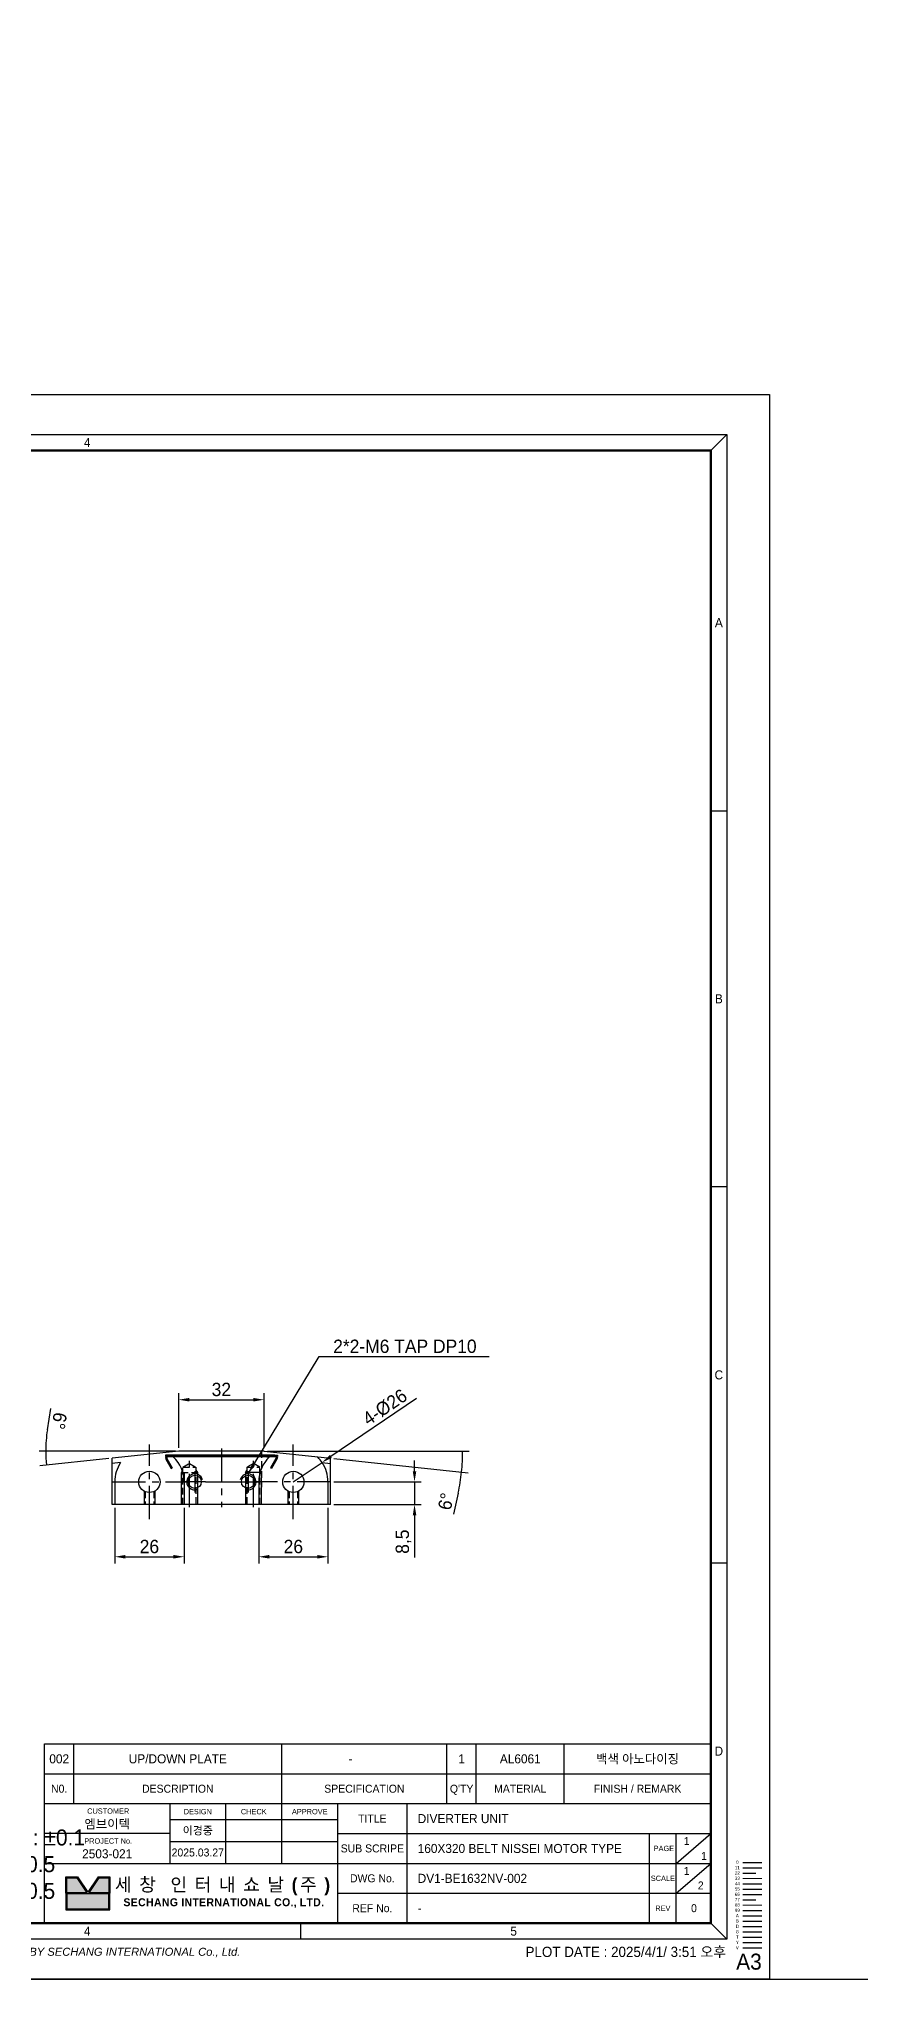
# Model space of a CAD drawing. Header units: inches. Extents: x 0 to 23821, y 0 to 11279.
# Drawn here: x 18046 to 18354, y 4213 to 4941 of the extents above; entities that cross this region are included whole.
import ezdxf
from ezdxf.enums import TextEntityAlignment as Align

# ---------------------------------------------------------------- set-up
doc = ezdxf.new("R2010")
doc.units = ezdxf.units.IN
doc.header["$LTSCALE"] = 10
doc.header["$MEASUREMENT"] = 0
for name, pattern in [('CENTER', [2, 1.25, -0.25, 0.25, -0.25]), ('HIDDEN', [0.375, 0.25, -0.125]), ('PHANTOM', [2.5, 1.25, -0.25, 0.25, -0.25, 0.25, -0.25])]:
    doc.linetypes.add(name, pattern=pattern)
doc.layers.get('Defpoints').update_dxf_attribs({"color": 8})
for name, color, linetype in [('11', 1, 'CENTER'), ('22', 2, 'HIDDEN'), ('44', 4, 'Continuous'), ('55', 5, 'Continuous'), ('66', 6, 'PHANTOM'), ('77', 40, 'HIDDEN'), ('99', 181, 'Continuous'), ('A', 8, 'Continuous'), ('B', 123, 'Continuous'), ('D', 3, 'Continuous'), ('G', 231, 'Continuous'), ('T', 3, 'Continuous'), ('V', 1, 'Continuous'), ('Y', 60, 'Continuous')]:
    doc.layers.add(name, color=color, linetype=linetype)
doc.layers.add('33', color=3, linetype='PHANTOM', lineweight=9)
doc.layers.add('88', color=35, linetype='Continuous', lineweight=5)
doc.styles.add('SCI', font='')
doc.styles.get('SCI').set_extended_font_data('Gulim')
doc.dimstyles.new('SCH', dxfattribs={"dimtxt": 2.5, "dimasz": 2, "dimexe": 1.25, "dimexo": 0.625, "dimtad": 1, "dimdec": 8, "dimtxsty": 'SCI', "dimcen": 2.5, "dimclrd": 4, "dimclre": 4, "dimclrt": 7, "dimadec": 8, "dimazin": 2, "dimtfac": 1, "dimtdec": 8, "dimtmove": 0, "dimatfit": 3, "dimfxl": 1, "dimarcsym": 0})

# ---------------------------------------------------------------- blocks, each defined once
blk = doc.blocks.new('*D1244')
at = {"color": 4, "lineweight": -2, "transparency": 16777216}
for p, q in [((18186.82, 4403.88), (18186.82, 4407.88)), ((18156.59, 4399.88), (18189.32, 4399.88)), ((18186.82, 4399.88), (18186.82, 4391.38)), ((18156.59, 4391.38), (18189.32, 4391.38)), ((18186.82, 4387.38), (18186.82, 4371.54))]:
    blk.add_line(p, q, dxfattribs=at)
at = {"color": 4, "transparency": 16777216}
for points in [[(18186.16, 4403.88), (18187.49, 4403.88), (18186.82, 4399.88)], [(18186.16, 4387.38), (18187.49, 4387.38), (18186.82, 4391.38)]]:
    blk.add_solid(points, dxfattribs=at)
at = {"layer": 'Defpoints', "color": 0, "transparency": 16777216}
for p in [(18155.34, 4399.88), (18155.34, 4391.38), (18186.82, 4391.38)]:
    blk.add_point(p, dxfattribs=at)
at = {"color": 7, "transparency": 16777216, "insert": (18182.7, 4377.46), "char_height": 5, "attachment_point": 5, "rotation": 90, "style": 'SCI'}
blk.add_mtext('8,5', dxfattribs=at)
blk = doc.blocks.new('*D1245')
at = {"color": 4, "lineweight": -2, "transparency": 16777216}
for p, q in [((18098.34, 4412.63), (18098.34, 4433.18)), ((18102.34, 4430.68), (18126.34, 4430.68)), ((18130.34, 4412.63), (18130.34, 4433.18))]:
    blk.add_line(p, q, dxfattribs=at)
at = {"color": 4, "transparency": 16777216}
for points in [[(18102.34, 4431.34), (18102.34, 4430.01), (18098.34, 4430.68)], [(18126.34, 4431.34), (18126.34, 4430.01), (18130.34, 4430.68)]]:
    blk.add_solid(points, dxfattribs=at)
at = {"layer": 'Defpoints', "color": 0, "transparency": 16777216}
for p in [(18130.34, 4430.68), (18098.34, 4411.38), (18130.34, 4411.38)]:
    blk.add_point(p, dxfattribs=at)
at = {"color": 7, "transparency": 16777216, "insert": (18114.34, 4434.49), "char_height": 5, "attachment_point": 5, "style": 'SCI'}
blk.add_mtext('32', dxfattribs=at)
blk = doc.blocks.new('*D1246')
at = {"color": 4, "lineweight": -2, "transparency": 16777216}
for p, q in [((18131.59, 4411.38), (18207.37, 4411.38)), ((18156.59, 4408.63), (18206.94, 4403.33)), ((18203.2, 4395.69), (18201.49, 4387.79))]:
    blk.add_line(p, q, dxfattribs=at)
for start, end in [(354, 0), (347.8464, 354)]:
    blk.add_arc((18130.34, 4411.38), 74.52, start, end, dxfattribs=at)
at = {"layer": 'Defpoints', "color": 0, "transparency": 16777216}
for p in [(18098.34, 4411.38), (18130.34, 4411.38), (18130.34, 4411.38), (18155.34, 4408.76), (18204.82, 4408.78)]:
    blk.add_point(p, dxfattribs=at)
at = {"color": 7, "transparency": 16777216, "insert": (18198.62, 4392.54), "char_height": 5, "attachment_point": 5, "rotation": 77.8464, "style": 'SCI'}
blk.add_mtext('6°', dxfattribs=at)
blk = doc.blocks.new('*D1247')
at = {"color": 4, "lineweight": -2, "transparency": 16777216}
for p, q in [((18049.06, 4419.36), (18050.36, 4427.34)), ((18097.09, 4411.38), (18045.92, 4411.38)), ((18072.1, 4408.63), (18046.21, 4405.9))]:
    blk.add_line(p, q, dxfattribs=at)
for start, end in [(170.80811, 180), (180, 186)]:
    blk.add_arc((18098.34, 4411.38), 49.92, start, end, dxfattribs=at)
at = {"layer": 'Defpoints', "color": 0, "transparency": 16777216}
for p in [(18048.54, 4407.9), (18073.34, 4408.76), (18098.34, 4411.38), (18098.34, 4411.38), (18130.34, 4411.38)]:
    blk.add_point(p, dxfattribs=at)
at = {"color": 7, "transparency": 16777216, "insert": (18053.47, 4422.74), "char_height": 5, "attachment_point": 5, "rotation": 260.80811, "style": 'SCI'}
blk.add_mtext('6°', dxfattribs=at)
blk = doc.blocks.new('*D1248')
at = {"color": 4, "lineweight": -2, "transparency": 16777216}
for p, q in [((18187.54, 4431.08), (18155.43, 4409.4)), ((18141.34, 4399.88), (18152.12, 4407.16))]:
    blk.add_line(p, q, dxfattribs=at)
blk.add_arc((18141.34, 4399.88), 13, 33.66657, 45.0533, dxfattribs=at)
at = {"color": 4, "transparency": 16777216}
blk.add_solid([(18155.06, 4409.95), (18155.8, 4408.85), (18152.12, 4407.16)], dxfattribs=at)
at = {"layer": 'Defpoints', "color": 0, "transparency": 16777216}
for p in [(18152.12, 4407.16), (18141.34, 4399.88)]:
    blk.add_point(p, dxfattribs=at)
at = {"color": 7, "transparency": 16777216, "insert": (18175.7, 4427.85), "char_height": 5, "attachment_point": 5, "rotation": 34.03488, "style": 'SCI'}
blk.add_mtext('4-%%C26', dxfattribs=at)
blk = doc.blocks.new('*D1249')
at = {"color": 4, "lineweight": -2, "transparency": 16777216}
for p, q in [((18074.34, 4390.13), (18074.34, 4369.31)), ((18100.34, 4390.13), (18100.34, 4369.31)), ((18078.34, 4371.81), (18096.34, 4371.81))]:
    blk.add_line(p, q, dxfattribs=at)
at = {"color": 4, "transparency": 16777216}
for points in [[(18078.34, 4372.48), (18078.34, 4371.14), (18074.34, 4371.81)], [(18096.34, 4372.48), (18096.34, 4371.14), (18100.34, 4371.81)]]:
    blk.add_solid(points, dxfattribs=at)
at = {"layer": 'Defpoints', "color": 0, "transparency": 16777216}
for p in [(18074.34, 4391.38), (18100.34, 4391.38), (18100.34, 4371.81)]:
    blk.add_point(p, dxfattribs=at)
at = {"color": 7, "transparency": 16777216, "insert": (18087.34, 4375.62), "char_height": 5, "attachment_point": 5, "style": 'SCI'}
blk.add_mtext('26', dxfattribs=at)
blk = doc.blocks.new('*D1250')
at = {"color": 4, "lineweight": -2, "transparency": 16777216}
for p, q in [((18128.34, 4390.13), (18128.34, 4369.31)), ((18154.34, 4390.13), (18154.34, 4369.31)), ((18132.34, 4371.81), (18150.34, 4371.81))]:
    blk.add_line(p, q, dxfattribs=at)
at = {"color": 4, "transparency": 16777216}
for points in [[(18132.34, 4372.48), (18132.34, 4371.14), (18128.34, 4371.81)], [(18150.34, 4372.48), (18150.34, 4371.14), (18154.34, 4371.81)]]:
    blk.add_solid(points, dxfattribs=at)
at = {"layer": 'Defpoints', "color": 0, "transparency": 16777216}
for p in [(18128.34, 4391.38), (18154.34, 4391.38), (18154.34, 4371.81)]:
    blk.add_point(p, dxfattribs=at)
at = {"color": 7, "transparency": 16777216, "insert": (18141.34, 4375.62), "char_height": 5, "attachment_point": 5, "style": 'SCI'}
blk.add_mtext('26', dxfattribs=at)
blk = doc.blocks.new('A$C82e70aa9')
h = blk.add_hatch(color=5)
h.dxf.hatch_style = 1
h.paths.add_polyline_path([(290.08, -278.01), (288.21, -278.01), (288.21, -280.8), (291.94, -280.8)])
h.paths.add_polyline_path([(296.06, -278.01), (294.19, -278.01), (292.33, -280.8), (296.06, -280.8)])
h.paths.add_polyline_path([(296.06, -281), (288.21, -281), (288.21, -283.79), (296.06, -283.79)])
at = {"color": 2}
for p, q in [((12, -7.5), (15, -10.5)), ((92, -7.5), (92, -10.5)), ((92, -10), (92, -7.5)), ((172, -7.5), (172, -10.5)), ((252, -7.5), (252, -10.5)), ((412, -7.5), (409, -10.5)), ((15, -286.5), (12, -289.5)), ((92, -286.5), (92, -289.5)), ((172, -286.5), (172, -289.5)), ((252, -286.5), (252, -289.5)), ((332, -286.5), (332, -289.5)), ((409, -286.5), (412, -289.5))]:
    blk.add_line(p, q, dxfattribs=at)
at = {"color": 40}
for p, q in [((47, -18.5), (47, -10.5)), ((92, -18.5), (92, -10.5))]:
    blk.add_line(p, q, dxfattribs=at)
at = {"color": 3}
blk.add_line((304, -10.5), (409, -10.5), dxfattribs=at)
for p, q in [((12, -78), (15, -78)), ((409, -78), (412, -78)), ((15, -148.5), (12, -148.5)), ((412, -148.5), (409, -148.5)), ((15, -219), (12, -219)), ((412, -219), (409, -219)), ((284, -252.9), (409, -252.9)), ((284, -286.5), (284, -252.9)), ((409, -252.9), (409, -286.5)), ((284, -258.5), (409, -258.5)), ((284, -264.1), (409, -264.1)), ((307.5, -264.1), (307.5, -275.3)), ((318, -275.3), (318, -264.1)), ((328.5, -275.3), (328.5, -264.1)), ((339, -286.5), (339, -264.1)), ((307.5, -267.1), (339, -267.1)), ((397.5, -286.5), (397.5, -269.7)), ((402.5, -275.3), (409, -269.7)), ((402.5, -286.5), (402.5, -269.7)), ((284, -275.3), (409, -275.3)), ((402.5, -280.9), (409, -275.3)), ((414.97, -275.13), (418.57, -275.13)), ((288, -280.9), (288, -277.8)), ((288, -277.8), (290.19, -277.8)), ((288.21, -280.8), (288.21, -278.01)), ((288.21, -278.01), (290.08, -278.01)), ((290.08, -278.01), (291.94, -280.8)), ((290.19, -277.8), (292.13, -280.71)), ((294.08, -277.8), (292.13, -280.71)), ((294.19, -278.01), (292.33, -280.8)), ((294.08, -277.8), (296.27, -277.8)), ((294.19, -278.01), (296.06, -278.01)), ((296.06, -278.01), (296.06, -280.8)), ((296.27, -277.8), (296.27, -280.9)), ((288, -280.9), (288, -284)), ((291.94, -280.8), (288.21, -280.8)), ((296.06, -281), (288.21, -281)), ((288.21, -281), (288.21, -283.79)), ((296.06, -280.8), (292.33, -280.8)), ((296.06, -283.79), (296.06, -281)), ((296.27, -284), (296.27, -280.9)), ((284, -286.5), (409, -286.5)), ((288, -284), (296.27, -284)), ((288.21, -283.79), (296.06, -283.79))]:
    blk.add_line(p, q)
at = {"color": 1}
blk.add_lwpolyline([(0, 0), (420, 0), (420, -297), (0, -297)], close=True, dxfattribs=at)
at = {"color": 2}
blk.add_lwpolyline([(12, -7.5), (412, -7.5), (412, -289.5), (12, -289.5)], close=True, dxfattribs=at)
at = {"const_width": 0.4}
blk.add_lwpolyline([(15, -10.5), (409, -10.5), (409, -286.5), (15, -286.5)], close=True, dxfattribs=at)
at = {"color": 40}
blk.add_lwpolyline([(15, -18.5), (92, -18.5)], dxfattribs=at)
blk.add_circle((29.18, -29.85), 7.5)
at = {"layer": '11'}
blk.add_line((414.97, -276.13), (418.57, -276.13), dxfattribs=at)
at = {"layer": '22'}
blk.add_line((414.97, -277.13), (418.57, -277.13), dxfattribs=at)
at = {"layer": '33'}
blk.add_line((414.97, -278.13), (418.57, -278.13), dxfattribs=at)
at = {"layer": '44'}
blk.add_line((414.97, -279.13), (418.57, -279.13), dxfattribs=at)
at = {"layer": '55'}
blk.add_line((414.97, -280.13), (418.57, -280.13), dxfattribs=at)
at = {"layer": '66'}
blk.add_line((414.97, -281.13), (418.57, -281.13), dxfattribs=at)
at = {"layer": '77'}
blk.add_line((414.97, -282.13), (418.57, -282.13), dxfattribs=at)
at = {"layer": '88'}
blk.add_line((414.97, -283.13), (418.57, -283.13), dxfattribs=at)
at = {"layer": '99'}
blk.add_line((414.97, -284.13), (418.57, -284.13), dxfattribs=at)
at = {"layer": 'A'}
blk.add_line((414.97, -285.13), (418.57, -285.13), dxfattribs=at)
at = {"layer": 'B'}
blk.add_line((414.97, -286.13), (418.57, -286.13), dxfattribs=at)
at = {"layer": 'D'}
for p, q in [((289.5, -258.5), (289.5, -252.9)), ((328.5, -258.5), (328.5, -252.9)), ((359.5, -258.5), (359.5, -252.9)), ((365, -258.5), (365, -252.9)), ((381.5, -258.5), (381.5, -252.9)), ((289.5, -264.1), (289.5, -258.5)), ((328.5, -264.1), (328.5, -258.5)), ((359.5, -264.1), (359.5, -258.5)), ((365, -264.1), (365, -258.5)), ((381.5, -264.1), (381.5, -258.5)), ((352, -286.5), (352, -264.1)), ((307.5, -269.7), (284, -269.7)), ((307.5, -271.2), (339, -271.2)), ((339, -269.7), (409, -269.7)), ((339, -280.9), (409, -280.9)), ((414.97, -287.13), (418.57, -287.13))]:
    blk.add_line(p, q, dxfattribs=at)
at = {"layer": 'G'}
blk.add_line((414.97, -288.13), (418.57, -288.13), dxfattribs=at)
at = {"layer": 'T'}
blk.add_line((414.97, -289.13), (418.57, -289.13), dxfattribs=at)
at = {"layer": 'V'}
blk.add_line((414.97, -291.13), (418.57, -291.13), dxfattribs=at)
at = {"layer": 'Y'}
blk.add_line((414.97, -290.13), (418.57, -290.13), dxfattribs=at)
at = {"color": 2, "style": 'SCI'}
blk.add_text('1', height=1, dxfattribs=at).set_placement((52, -8.75), align=Align.MIDDLE_CENTER)
at = {"style": 'SCI'}
for s, height, p in [('Project No.', 4, (31, -14.5)), ('N0.', 1.5, (286.75, -261.3)), ('DESCRIPTION', 1.5, (309, -261.3)), ('SPECIFICATION', 1.5, (344, -261.3)), ("Q'TY", 1.5, (362.25, -261.3)), ('MATERIAL', 1.5, (373.25, -261.3)), ('FINISH / REMARK', 1.5, (395.25, -261.3)), ('이경중', 1.5, (312.75, -269.15)), ('0', 0.6, (413.97, -275.09))]:
    blk.add_text(s, height=height, dxfattribs=at).set_placement(p, align=Align.MIDDLE_CENTER)
at = {"linetype": 'Continuous', "style": 'SCI'}
blk.add_text('PLOT DATE : 2025/4/1/ 3:51 오후', height=1.92, dxfattribs=at).set_placement((411.86, -292.84), align=Align.RIGHT)
at = {"color": 2, "style": 'SCI'}
blk.add_text('A3', height=3, dxfattribs=at).set_placement((418.55, -296.11), align=Align.BOTTOM_RIGHT)
at = {"color": 2, "attachment_point": 5, "style": 'SCI'}
for s, insert, char_height, width in [('1', (52, -9), 1.7, 80), ('2', (132, -9), 1.7, 80), ('3', (212, -9), 1.7, 80), ('4', (292, -9), 1.7, 80), ('A', (13.5, -42.75), 1.7, 3), ('A', (410.5, -42.75), 1.7, 3), ('B', (13.5, -113.25), 1.7, 3), ('B', (410.5, -113.25), 1.7, 3), ('C', (13.5, -183.75), 1.7, 3), ('C', (410.5, -183.75), 1.7, 3), ('D', (13.5, -254.25), 1.7, 3), ('D', (410.5, -254.25), 1.7, 3), ('1. 일반 기계 가공 공차 : ±0.1\\P2. 지정하지 않은 C0.5\\P3. 지정하지 않은 R0.5', (267.28, -275.6), 3, 83.5818), ('1', (52, -288), 1.7, 80), ('2', (132, -288), 1.7, 80), ('3', (212, -288), 1.7, 80), ('4', (292, -288), 1.7, 80), ('5', (372, -288), 1.7, 80)]:
    blk.add_mtext(s, dxfattribs=dict(at, insert=insert, char_height=char_height, width=width))
at = {"style": 'SCI'}
for s, insert, char_height, width, attachment_point in [(' CUSTOMER', (295.75, -265.5), 1, 23.5, 5), ('DESIGN', (312.75, -265.6), 1, 10.5, 5), ('CHECK', (323.25, -265.6), 1, 10.5, 5), ('APPROVE', (333.75, -265.6), 1, 10.5, 5), ('TITLE', (345.5, -266.9), 1.5, 13, 5), (' PROJECT No.', (295.75, -271.1), 1, 23.5, 5), ('SUB SCRIPE', (345.5, -272.5), 1.5, 13, 5), (' PAGE', (400, -272.5), 1, 5, 5), ('\\pi1.42726;1', (402.5, -271.1), 1.5, 3.25, 4), ('\\pi1.42726;1', (402.5, -276.7), 1.5, 3.25, 4), ('\\pi1.42726;1', (405.75, -273.9), 1.5, 3.25, 4), ('{\\fGulim|b1|i0|c129|p50;\\T1.45;세창 인터내쇼날(주)}', (317.63, -279.65), 2.5, 38.7333, 5), ('DWG No.', (345.5, -278.1), 1.5, 13, 5), ('SCALE', (400, -278.1), 1, 5, 5), ('{\\fGulim|b1|i0|c129|p50;\\T1.05;SECHANG INTERNATIONAL CO., LTD.}', (317.63, -282.75), 1.5, 38.7333, 5), ('REF No.', (345.5, -283.7), 1.5, 13, 5), ('REV', (400, -283.7), 1, 5, 5)]:
    blk.add_mtext(s, dxfattribs=dict(at, insert=insert, char_height=char_height, width=width, attachment_point=attachment_point))
at = {"color": 3, "insert": (12, -292), "char_height": 1.5, "width": 400.0238, "attachment_point": 4, "style": 'SCI'}
blk.add_mtext('{\\fArial|b0|i1|c0|p34;THIS DRAWING CONTAINS CONFIDENTIAL INFORMATION PROPRIETARY TO SECHANG INTERNATIONAL Co., Ltd.   IT MUST NOT BE REPRODUCED OR DISCLOSED TO OTHERS OR USED IN  ANY OTHER WAY IN WHOLE OR PART EXCEPT AN AUTHORIZED IN WRITING BY SECHANG INTERNATIONAL Co., Ltd.  }', dxfattribs=at)
at = {"layer": '11', "style": 'SCI'}
blk.add_text('11', height=0.6, dxfattribs=at).set_placement((413.97, -276.09), align=Align.MIDDLE_CENTER)
at = {"layer": '22', "style": 'SCI'}
blk.add_text('22', height=0.6, dxfattribs=at).set_placement((413.97, -277.09), align=Align.MIDDLE_CENTER)
at = {"layer": '33', "style": 'SCI'}
blk.add_text('33', height=0.6, dxfattribs=at).set_placement((413.97, -278.09), align=Align.MIDDLE_CENTER)
at = {"layer": '44', "style": 'SCI'}
blk.add_text('44', height=0.6, dxfattribs=at).set_placement((413.97, -279.09), align=Align.MIDDLE_CENTER)
at = {"layer": '55', "style": 'SCI'}
blk.add_text('55', height=0.6, dxfattribs=at).set_placement((413.97, -280.09), align=Align.MIDDLE_CENTER)
at = {"layer": '66', "style": 'SCI'}
blk.add_text('66', height=0.6, dxfattribs=at).set_placement((413.97, -281.09), align=Align.MIDDLE_CENTER)
at = {"layer": '77', "style": 'SCI'}
blk.add_text('77', height=0.6, dxfattribs=at).set_placement((413.97, -282.09), align=Align.MIDDLE_CENTER)
at = {"layer": '88', "style": 'SCI'}
blk.add_text('88', height=0.6, dxfattribs=at).set_placement((413.97, -283.09), align=Align.MIDDLE_CENTER)
at = {"layer": '99', "style": 'SCI'}
blk.add_text('99', height=0.6, dxfattribs=at).set_placement((413.97, -284.09), align=Align.MIDDLE_CENTER)
at = {"layer": 'A', "style": 'SCI'}
blk.add_text('A', height=0.6, dxfattribs=at).set_placement((413.97, -285.09), align=Align.MIDDLE_CENTER)
at = {"layer": 'B', "style": 'SCI'}
blk.add_text('B', height=0.6, dxfattribs=at).set_placement((413.97, -286.09), align=Align.MIDDLE_CENTER)
at = {"layer": 'D', "style": 'SCI'}
blk.add_text('D', height=0.6, dxfattribs=at).set_placement((413.97, -287.09), align=Align.MIDDLE_CENTER)
at = {"layer": 'G', "style": 'SCI'}
blk.add_text('G', height=0.6, dxfattribs=at).set_placement((413.97, -288.09), align=Align.MIDDLE_CENTER)
at = {"layer": 'T', "style": 'SCI'}
blk.add_text('T', height=0.6, dxfattribs=at).set_placement((413.97, -289.09), align=Align.MIDDLE_CENTER)
at = {"layer": 'V', "style": 'SCI'}
blk.add_text('V', height=0.6, dxfattribs=at).set_placement((413.97, -291.09), align=Align.MIDDLE_CENTER)
at = {"layer": 'Y', "style": 'SCI'}
blk.add_text('Y', height=0.6, dxfattribs=at).set_placement((413.97, -290.09), align=Align.MIDDLE_CENTER)
blk = doc.blocks.new('A$C67c82a39')
for p, q in [((0, 0.5), (41, 0.5)), ((0, 0), (41, 0)), ((41, 0.5), (41, 0)), ((-0.87, -1), (1.13, -4.46)), ((-0.43, -0.75), (1.57, -4.21)), ((1.13, -4.46), (1.57, -4.21))]:
    blk.add_line(p, q)
for radius in [1, 0.5]:
    blk.add_arc((0, -0.5), radius, 90, 210)
blk = doc.blocks.new('A$C7b509833')
blk.add_blockref('A$C67c82a39', (-20, 0))
at = {"xscale": -1}
blk.add_blockref('A$C67c82a39', (20, 0), dxfattribs=at)

msp = doc.modelspace()

# ---------------------------------------------------------------- linework, layer by layer
for p, q in [((18098.34322889, 4411.38338684), (18073.34322889, 4408.75578096)), ((18073.34322889, 4391.38338684), (18073.34322889, 4408.75578096)), ((18098.34322889, 4409.38338684), (18096.42805403, 4409.18209385)), ((18130.34322889, 4411.38338684), (18098.34322889, 4411.38338684)), ((18130.34322889, 4409.38338684), (18098.34322889, 4409.38338684)), ((18130.34322889, 4411.38338684), (18155.34322889, 4408.75578096)), ((18130.34322889, 4409.38338684), (18132.25840374, 4409.18209385)), ((18155.34322889, 4391.38338684), (18155.34322889, 4408.75578096)), ((18076.52361907, 4407.09005344), (18073.34322889, 4406.75578096)), ((18100.34322889, 4403.38338684), (18100.34322889, 4391.38338684)), ((18152.1628387, 4407.09005344), (18155.34322889, 4406.75578096)), ((18074.34322889, 4399.88338684), (18074.34322889, 4391.38338684)), ((18128.34322889, 4399.88338684), (18128.34322889, 4391.38338684)), ((18154.34322889, 4399.88338684), (18154.34322889, 4391.38338684)), ((18155.34322889, 4391.38338684), (18073.34322889, 4391.38338684))]:
    msp.add_line(p, q)
msp.add_lwpolyline([(16750, 4213.4621525), (20898.11994043, 4213.4621525), (20898.11994043, 5729.04840266), (16750, 5729.04840266)], close=True)
for centre, radius in [((18087.34322889, 4399.88338684), 4), ((18104.34322889, 4399.88338684), 2.45873412), ((18124.34322889, 4399.88338684), 2.45873412), ((18141.34322889, 4399.88338684), 4)]:
    msp.add_circle(centre, radius)
for centre, start, end in [((18087.34322889, 4399.88338684), 0, 45.6665735007), ((18141.34322889, 4399.88338684), 134.3334264993, 180), ((18087.34322889, 4399.88338684), 146.3334265003, 180), ((18141.34322889, 4399.88338684), 0, 33.6665734997)]:
    msp.add_arc(centre, 13, start, end)
at = {"layer": '11'}
for p, q in [((18087.34322889, 4385.88338684), (18087.34322889, 4413.88338684)), ((18102.34322889, 4390.38338684), (18102.34322889, 4407.80293765)), ((18114.34322889, 4412.38338684), (18114.34322889, 4390.38338684)), ((18126.34322889, 4390.38338684), (18126.34322889, 4407.80293765)), ((18141.34322889, 4385.88338684), (18141.34322889, 4413.88338684)), ((18104.34322889, 4403.88338684), (18104.34322889, 4395.88338684)), ((18124.34322889, 4403.88338684), (18124.34322889, 4395.88338684)), ((18073.34322889, 4399.88338684), (18101.34322889, 4399.88338684)), ((18108.34322889, 4399.88338684), (18100.34322889, 4399.88338684)), ((18108.34322889, 4399.88338684), (18120.34322889, 4399.88338684)), ((18120.34322889, 4399.88338684), (18128.34322889, 4399.88338684)), ((18155.34322889, 4399.88338684), (18127.34322889, 4399.88338684))]:
    msp.add_line(p, q, dxfattribs=at)
at = {"layer": '22'}
for p, q in [((18099.34322889, 4403.38338684), (18105.34322889, 4403.38338684)), ((18099.88449476, 4405.38338684), (18102.34322889, 4406.80293765)), ((18099.88449476, 4391.38338684), (18099.88449476, 4405.38338684)), ((18099.88449476, 4405.38338684), (18104.80196301, 4405.38338684)), ((18102.34322889, 4406.80293765), (18104.80196301, 4405.38338684)), ((18104.80196301, 4405.38338684), (18104.80196301, 4391.38338684)), ((18126.34322889, 4406.80293765), (18123.88449476, 4405.38338684)), ((18123.88449476, 4405.38338684), (18123.88449476, 4391.38338684)), ((18123.88449476, 4405.38338684), (18128.80196301, 4405.38338684)), ((18128.80196301, 4405.38338684), (18126.34322889, 4406.80293765)), ((18128.80196301, 4391.38338684), (18128.80196301, 4405.38338684)), ((18085.722115, 4396.2266137), (18085.722115, 4391.38338684)), ((18088.96434277, 4396.2266137), (18088.96434277, 4391.38338684)), ((18139.722115, 4396.2266137), (18139.722115, 4391.38338684)), ((18142.96434277, 4396.2266137), (18142.96434277, 4391.38338684))]:
    msp.add_line(p, q, dxfattribs=at)
at = {"layer": '77'}
msp.add_line((18129.34322889, 4411.38338684), (18129.34322889, 4397.88338684), dxfattribs=at)
at = {"layer": 'Defpoints', "color": 8}
msp.add_line((18320, 4213.4621525), (18370, 4213.4621525), dxfattribs=at)
at = {"layer": 'T'}
for p, q in [((18099.34322889, 4403.38338684), (18099.88449476, 4404.32088684)), ((18099.34322889, 4391.38338684), (18099.34322889, 4403.38338684)), ((18104.80196301, 4404.32088684), (18105.34322889, 4403.38338684)), ((18105.34322889, 4403.38338684), (18105.34322889, 4391.38338684)), ((18123.34322889, 4403.38338684), (18123.88449476, 4404.32088684)), ((18123.34322889, 4403.38338684), (18123.34322889, 4391.38338684)), ((18129.34322889, 4403.38338684), (18123.34322889, 4403.38338684)), ((18129.34322889, 4403.38338684), (18128.80196301, 4404.32088684)), ((18129.34322889, 4391.38338684), (18129.34322889, 4403.38338684)), ((18085.34322889, 4396.41928522), (18085.34322889, 4391.38338684)), ((18089.34322889, 4396.41928522), (18089.34322889, 4391.38338684)), ((18139.34322889, 4396.41928522), (18139.34322889, 4391.38338684)), ((18143.34322889, 4396.41928522), (18143.34322889, 4391.38338684))]:
    msp.add_line(p, q, dxfattribs=at)
for centre, start, end in [((18104.34322889, 4399.88338684), 15.0000000011, 285.0000000004), ((18124.34322889, 4399.88338684), 254.9999999996, 164.9999999989)]:
    msp.add_arc(centre, 3, start, end, dxfattribs=at)

# ---------------------------------------------------------------- block references
at = {"xscale": 2, "yscale": 2, "zscale": 2}
msp.add_blockref('A$C82e70aa9', (17480, 4807.4621525), dxfattribs=at)
msp.add_blockref('A$C7b509833', (18114.34322889, 4409.38338684))

# ---------------------------------------------------------------- texts
at = {"style": 'SCI'}
for s, height, p in [('002', 3.4, (18053.5, 4296.0621525)), ('UP/DOWN PLATE', 3.4, (18098, 4296.0621525)), ('1', 3.4, (18204.5, 4296.0621525)), ('AL6061', 3.4, (18226.5, 4296.0621525)), ('백색 아노다이징', 3.4, (18270.5, 4296.0621525)), ('엠브이텍', 3.4, (18071.5, 4271.66930051)), ('2025.03.27', 3, (18105.5, 4260.9621525)), ('2503-021', 3.4, (18071.5, 4260.46930051)), ('2', 3, (18294.19243946, 4248.59330262))]:
    msp.add_text(s, height=height, dxfattribs=at).set_placement(p, align=Align.MIDDLE_CENTER)
msp.add_text('-', height=3.4, dxfattribs=at).set_placement((18162.02623169, 4294.39837088))
for s, p in [('DIVERTER UNIT', (18188, 4273.6621525)), ('160X320 BELT NISSEI MOTOR TYPE', (18188, 4262.4621525)), ('DV1-BE1632NV-002', (18188, 4251.2621525)), ('-', (18188, 4240.0621525))]:
    msp.add_text(s, height=3.4, dxfattribs=at).set_placement(p, align=Align.MIDDLE_LEFT)
at = {"color": 7, "insert": (18156.30355597, 4448.13357785), "char_height": 5, "attachment_point": 7, "style": 'SCI'}
msp.add_mtext('2*2-M6 TAP DP10', dxfattribs=at)
at = {"insert": (18285, 4240.0621525), "char_height": 3, "width": 13, "attachment_point": 4, "style": 'SCI'}
msp.add_mtext('\\pi5.57723;0', dxfattribs=at)

# ---------------------------------------------------------------- dimensions: what is measured, and where the dimension line sits
for base, p1, p2, picture, middle in [((18130.3432288871, 4430.678310166), (18098.3432288873, 4411.383386839), (18130.3432288871, 4411.383386839), '*D1245', (18114.3432288872, 4434.4915591673)), ((18100.3432288872, 4371.8113665339), (18074.3432288872, 4391.383386839), (18100.3432288872, 4391.383386839), '*D1249', (18087.3432288872, 4375.6246155352)), ((18154.3432288872, 4371.8113665339), (18128.3432288872, 4391.383386839), (18154.3432288872, 4391.383386839), '*D1250', (18141.3432288872, 4375.6246155352))]:
    dim = msp.add_linear_dim(base=base, p1=p1, p2=p2, dimstyle='SCH', override={"dimscale": 2, "dimcen": 1})
    dim.commit()
    dim.dimension.update_dxf_attribs({"geometry": picture, "text_midpoint": middle})
dim = msp.add_radius_dim(center=(18141.34322889, 4399.88338684), mpoint=(18152.11629038, 4407.1594535), text='4-%%C26', dimstyle='SCH', override={"dimscale": 2, "dimcen": 1})
dim.commit()
dim.dimension.update_dxf_attribs({"geometry": '*D1248', "text_midpoint": (18177.91148554, 4424.58138688), "dimtype": 164})
for base, line1, picture, middle in [((18048.5449325723, 4407.9011507375), ((18098.3432288873, 4411.383386839), (18073.3432288873, 4408.7557809574)), '*D1247', (18053.4744652885, 4422.7395562486)), ((18204.821097143, 4408.7825623694), ((18130.3432288871, 4411.383386839), (18155.3432288871, 4408.7557809574)), '*D1246', (18198.6172270197, 4392.5442509002))]:
    dim = msp.add_angular_dim_2l(base=base, line1=line1, line2=((18130.3432288871, 4411.383386839), (18098.3432288873, 4411.383386839)), dimstyle='SCH', override={"dimscale": 2, "dimcen": 1})
    dim.commit()
    dim.dimension.update_dxf_attribs({"geometry": picture, "text_midpoint": middle})
dim = msp.add_linear_dim(base=(18186.8246381499, 4391.383386839), p1=(18155.3432288872, 4399.883386839), p2=(18155.3432288872, 4391.383386839), angle=90, dimstyle='SCH', override={"dimscale": 2, "dimcen": 1})
dim.commit()
dim.dimension.update_dxf_attribs({"geometry": '*D1244', "text_midpoint": (18182.7018019316, 4377.4629474249)})

# ---------------------------------------------------------------- leaders
at = {"annotation_type": 0, "has_hookline": 1, "hookline_direction": 0, "text_width": 58.46870839}
msp.add_leader([(18124.34322889, 4402.88338684), (18151.05355597, 4446.88357785), (18155.05355597, 4446.88357785)], dimstyle='SCH', override={"dimscale": 2, "dimgap": 0.625, "dimtad": 1, "dimcen": 1}, dxfattribs=at)

doc.saveas('drawing.dxf')
